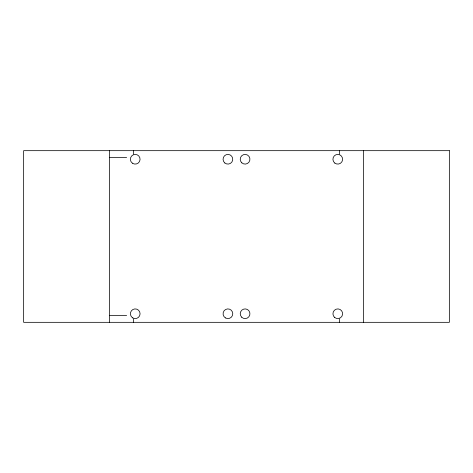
<?xml version="1.0" encoding="UTF-8"?>
<svg xmlns="http://www.w3.org/2000/svg" width="473" height="473" viewBox="0 0 473 473"><rect width="100%" height="100%" fill="white"/><g stroke="black" fill="none" stroke-linecap="round" stroke-linejoin="round"><path stroke-width="0.71" d="M109.476 157.539L126.64 157.539M109.476 315.461L126.64 315.461M363.524 150.674L363.524 322.326M339.49 150.674L339.49 154.109M339.49 318.891L339.49 322.326M133.51 150.674L133.51 154.109M133.51 318.891L133.51 322.326M109.476 150.674L109.476 322.326M449.35 150.674L23.65 150.674L23.65 322.326L449.35 322.326L449.35 150.674M132.375 163.173A4.842 4.842 0 0 0 140.038 159.756A4.842 4.842 0 0 0 133.244 154.825A4.842 4.842 0 0 0 132.375 163.173M132.724 317.897A4.842 4.842 0 0 0 140.073 313.847A4.842 4.842 0 0 0 132.889 309.508A4.842 4.842 0 0 0 132.724 317.897M334.837 163.108A4.842 4.842 0 0 0 342.576 159.868A4.842 4.842 0 0 0 335.901 154.783A4.842 4.842 0 0 0 334.837 163.108M334.713 317.495A4.842 4.842 0 0 0 342.564 314.533A4.842 4.842 0 0 0 336.067 309.218A4.842 4.842 0 0 0 334.713 317.495M225.497 317.945A4.842 4.842 0 0 0 232.769 313.747A4.842 4.842 0 0 0 225.497 309.555A4.842 4.842 0 0 0 225.497 317.945M241.662 317.176A4.842 4.842 0 0 0 249.768 315A4.842 4.842 0 0 0 243.832 309.07A4.842 4.842 0 0 0 241.662 317.176M241.845 162.86A4.842 4.842 0 0 0 249.821 160.252A4.842 4.842 0 0 0 243.571 154.647A4.842 4.842 0 0 0 241.845 162.86M224.846 163.002A4.842 4.842 0 0 0 232.692 160.028A4.842 4.842 0 0 0 226.195 154.718A4.842 4.842 0 0 0 224.846 163.002"/></g></svg>
